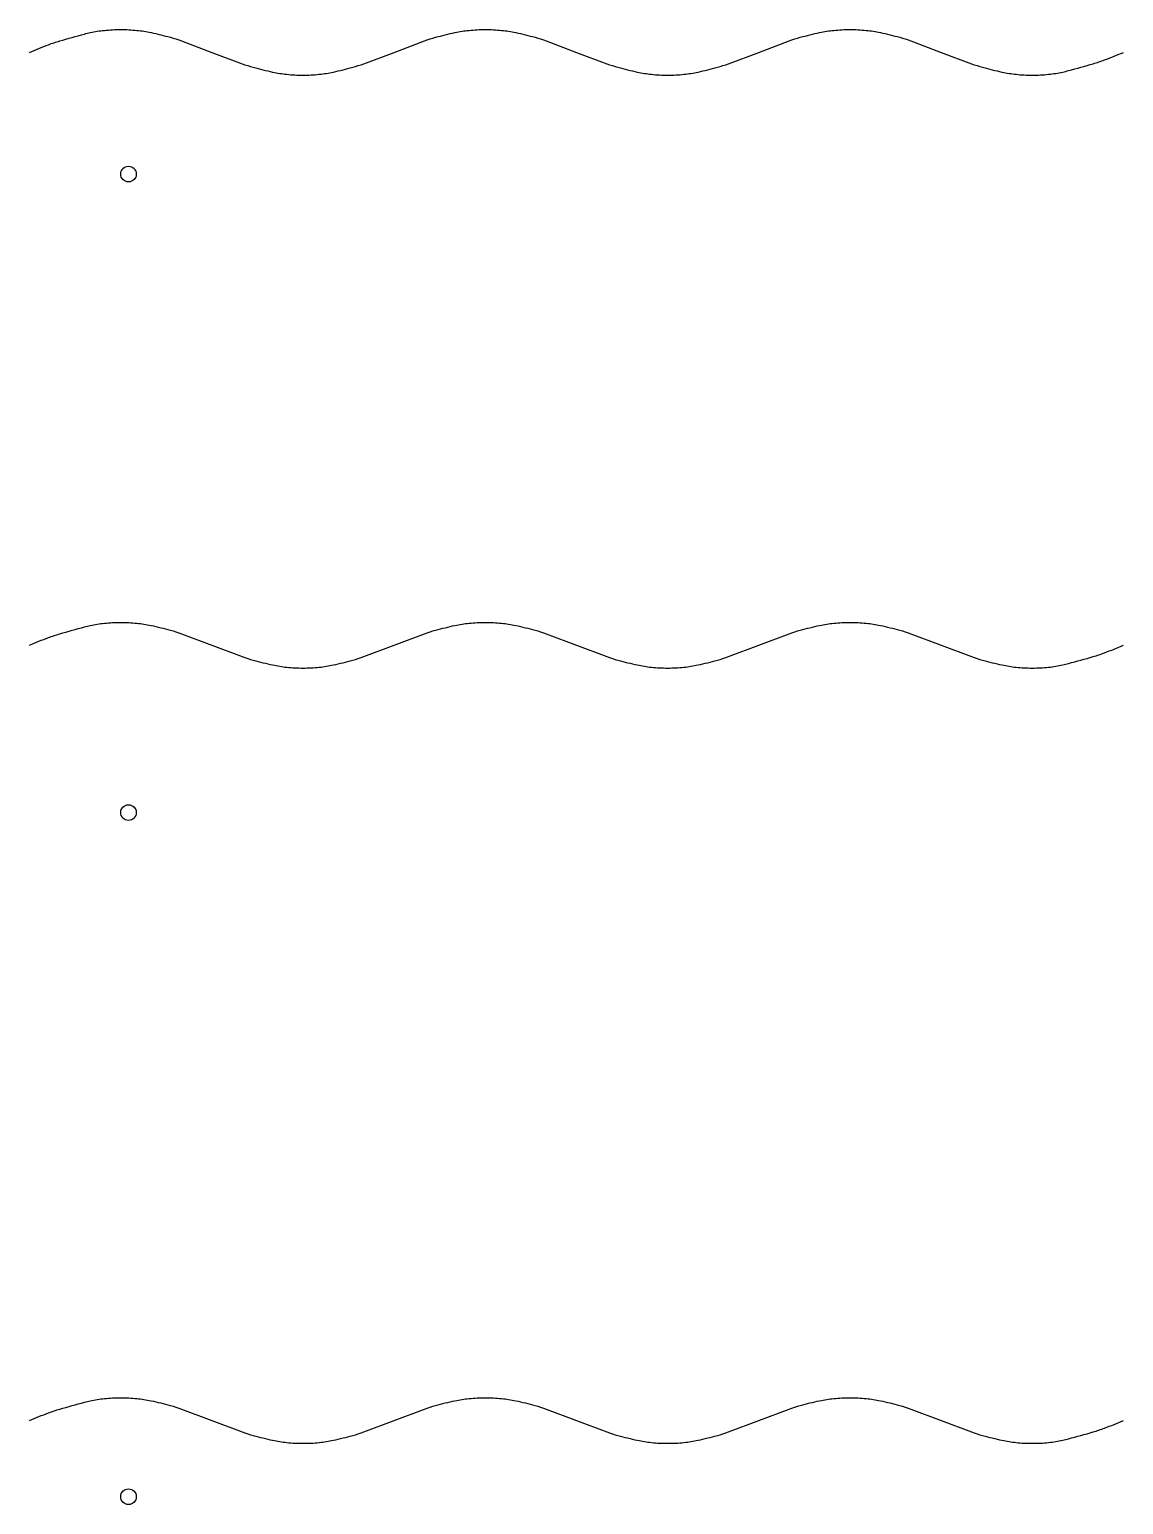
# Model space of a CAD drawing. Header units: inches. Extents: x 14.5 to 36.6, y 13.9 to 55.1.
# Drawn here: x 14.5 to 26.5, y 38.91 to 55.09 of the extents above; entities outside this region: 4.
import ezdxf

# ---------------------------------------------------------------- set-up
doc = ezdxf.new("R2010")
doc.units = ezdxf.units.IN
doc.header["$MEASUREMENT"] = 0

msp = doc.modelspace()

# ---------------------------------------------------------------- linework, layer by layer
for points in [[(14.5, 54.835, -0.011524), (14.708, 54.919, -0.019549), (14.833, 54.96, -0.003166), (15.103, 55.036, -0.013406), (15.167, 55.052, -0.028546), (15.322, 55.076, -0.025041), (15.5, 55.085, -0.025041), (15.678, 55.076, -0.028546), (15.833, 55.052, -0.013406), (16.045, 55, -0.022717), (16.167, 54.96), (16.5, 54.835), (16.833, 54.71, 0.022717), (16.955, 54.671, 0.013406), (17.167, 54.619, 0.028546), (17.322, 54.594, 0.025041), (17.5, 54.585, 0.025041), (17.678, 54.594, 0.028546), (17.833, 54.619, 0.013406), (18.045, 54.671, 0.022717), (18.167, 54.71), (18.5, 54.835), (18.833, 54.96, -0.022717), (18.955, 55, -0.013406), (19.167, 55.052, -0.028546), (19.322, 55.076, -0.025041), (19.5, 55.085, -0.025041), (19.678, 55.076, -0.028546), (19.833, 55.052, -0.013406), (20.045, 55, -0.022717), (20.167, 54.96), (20.5, 54.835), (20.833, 54.71, 0.022717), (20.955, 54.671, 0.013406), (21.167, 54.619, 0.028546), (21.322, 54.594, 0.025041), (21.5, 54.585, 0.025041), (21.678, 54.594, 0.028546), (21.833, 54.619, 0.013406), (22.045, 54.671, 0.022717), (22.167, 54.71), (22.5, 54.835), (22.833, 54.96, -0.022717), (22.955, 55, -0.013406), (23.167, 55.052, -0.028546), (23.322, 55.076, -0.025041), (23.5, 55.085, -0.025041), (23.678, 55.076, -0.028546), (23.833, 55.052, -0.013406), (24.045, 55, -0.022717), (24.167, 54.96), (24.5, 54.835), (24.833, 54.71, 0.022717), (24.955, 54.671, 0.013406), (25.167, 54.619, 0.028546), (25.322, 54.594, 0.025041), (25.5, 54.585, 0.025041), (25.678, 54.594, 0.028546), (25.833, 54.619, 0.013406), (25.897, 54.635, 0.003166), (26.167, 54.71, 0.019549), (26.292, 54.752, 0.011524), (26.5, 54.835)], [(14.5, 48.335, -0.011524), (14.708, 48.419, -0.019549), (14.833, 48.46, -0.003166), (15.103, 48.536, -0.013406), (15.167, 48.552, -0.028546), (15.322, 48.576, -0.025041), (15.5, 48.585, -0.025041), (15.678, 48.576, -0.028546), (15.833, 48.552, -0.013406), (16.045, 48.5, -0.022717), (16.167, 48.46), (16.5, 48.335), (16.833, 48.21, 0.022717), (16.955, 48.171, 0.013406), (17.167, 48.119, 0.028546), (17.322, 48.094, 0.025041), (17.5, 48.085, 0.025041), (17.678, 48.094, 0.028546), (17.833, 48.119, 0.013406), (18.045, 48.171, 0.022717), (18.167, 48.21), (18.5, 48.335), (18.833, 48.46, -0.022717), (18.955, 48.5, -0.013406), (19.167, 48.552, -0.028546), (19.322, 48.576, -0.025041), (19.5, 48.585, -0.025041), (19.678, 48.576, -0.028546), (19.833, 48.552, -0.013406), (20.045, 48.5, -0.022717), (20.167, 48.46), (20.5, 48.335), (20.833, 48.21, 0.022717), (20.955, 48.171, 0.013406), (21.167, 48.119, 0.028546), (21.322, 48.094, 0.025041), (21.5, 48.085, 0.025041), (21.678, 48.094, 0.028546), (21.833, 48.119, 0.013406), (22.045, 48.171, 0.022717), (22.167, 48.21), (22.5, 48.335), (22.833, 48.46, -0.022717), (22.955, 48.5, -0.013406), (23.167, 48.552, -0.028546), (23.322, 48.576, -0.025041), (23.5, 48.585, -0.025041), (23.678, 48.576, -0.028546), (23.833, 48.552, -0.013406), (24.045, 48.5, -0.022717), (24.167, 48.46), (24.5, 48.335), (24.833, 48.21, 0.022717), (24.955, 48.171, 0.013406), (25.167, 48.119, 0.028546), (25.322, 48.094, 0.025041), (25.5, 48.085, 0.025041), (25.678, 48.094, 0.028546), (25.833, 48.119, 0.013406), (25.897, 48.135, 0.003166), (26.167, 48.21, 0.019549), (26.292, 48.252, 0.011524), (26.5, 48.335)], [(14.5, 39.835, -0.011524), (14.708, 39.919, -0.019549), (14.833, 39.96, -0.003166), (15.103, 40.036, -0.013406), (15.167, 40.052, -0.028546), (15.322, 40.076, -0.025041), (15.5, 40.085, -0.025041), (15.678, 40.076, -0.028546), (15.833, 40.052, -0.013406), (16.045, 40, -0.022717), (16.167, 39.96), (16.5, 39.835), (16.833, 39.71, 0.022717), (16.955, 39.671, 0.013406), (17.167, 39.619, 0.028546), (17.322, 39.594, 0.025041), (17.5, 39.585, 0.025041), (17.678, 39.594, 0.028546), (17.833, 39.619, 0.013406), (18.045, 39.671, 0.022717), (18.167, 39.71), (18.5, 39.835), (18.833, 39.96, -0.022717), (18.955, 40, -0.013406), (19.167, 40.052, -0.028546), (19.322, 40.076, -0.025041), (19.5, 40.085, -0.025041), (19.678, 40.076, -0.028546), (19.833, 40.052, -0.013406), (20.045, 40, -0.022717), (20.167, 39.96), (20.5, 39.835), (20.833, 39.71, 0.022717), (20.955, 39.671, 0.013406), (21.167, 39.619, 0.028546), (21.322, 39.594, 0.025041), (21.5, 39.585, 0.025041), (21.678, 39.594, 0.028546), (21.833, 39.619, 0.013406), (22.045, 39.671, 0.022717), (22.167, 39.71), (22.5, 39.835), (22.833, 39.96, -0.022717), (22.955, 40, -0.013406), (23.167, 40.052, -0.028546), (23.322, 40.076, -0.025041), (23.5, 40.085, -0.025041), (23.678, 40.076, -0.028546), (23.833, 40.052, -0.013406), (24.045, 40, -0.022717), (24.167, 39.96), (24.5, 39.835), (24.833, 39.71, 0.022717), (24.955, 39.671, 0.013406), (25.167, 39.619, 0.028546), (25.322, 39.594, 0.025041), (25.5, 39.585, 0.025041), (25.678, 39.594, 0.028546), (25.833, 39.619, 0.013406), (25.897, 39.635, 0.003166), (26.167, 39.71, 0.019549), (26.292, 39.752, 0.011524), (26.5, 39.835)]]:
    msp.add_lwpolyline(points, format="xyb")
for centre in [(15.586, 53.5), (15.586, 46.5), (15.586, 39), (32.092, 17.578), (33.71, 16.844), (35.12, 15.523), (36.508, 13.997)]:
    msp.add_circle(centre, 0.0856)

doc.saveas('drawing.dxf')
